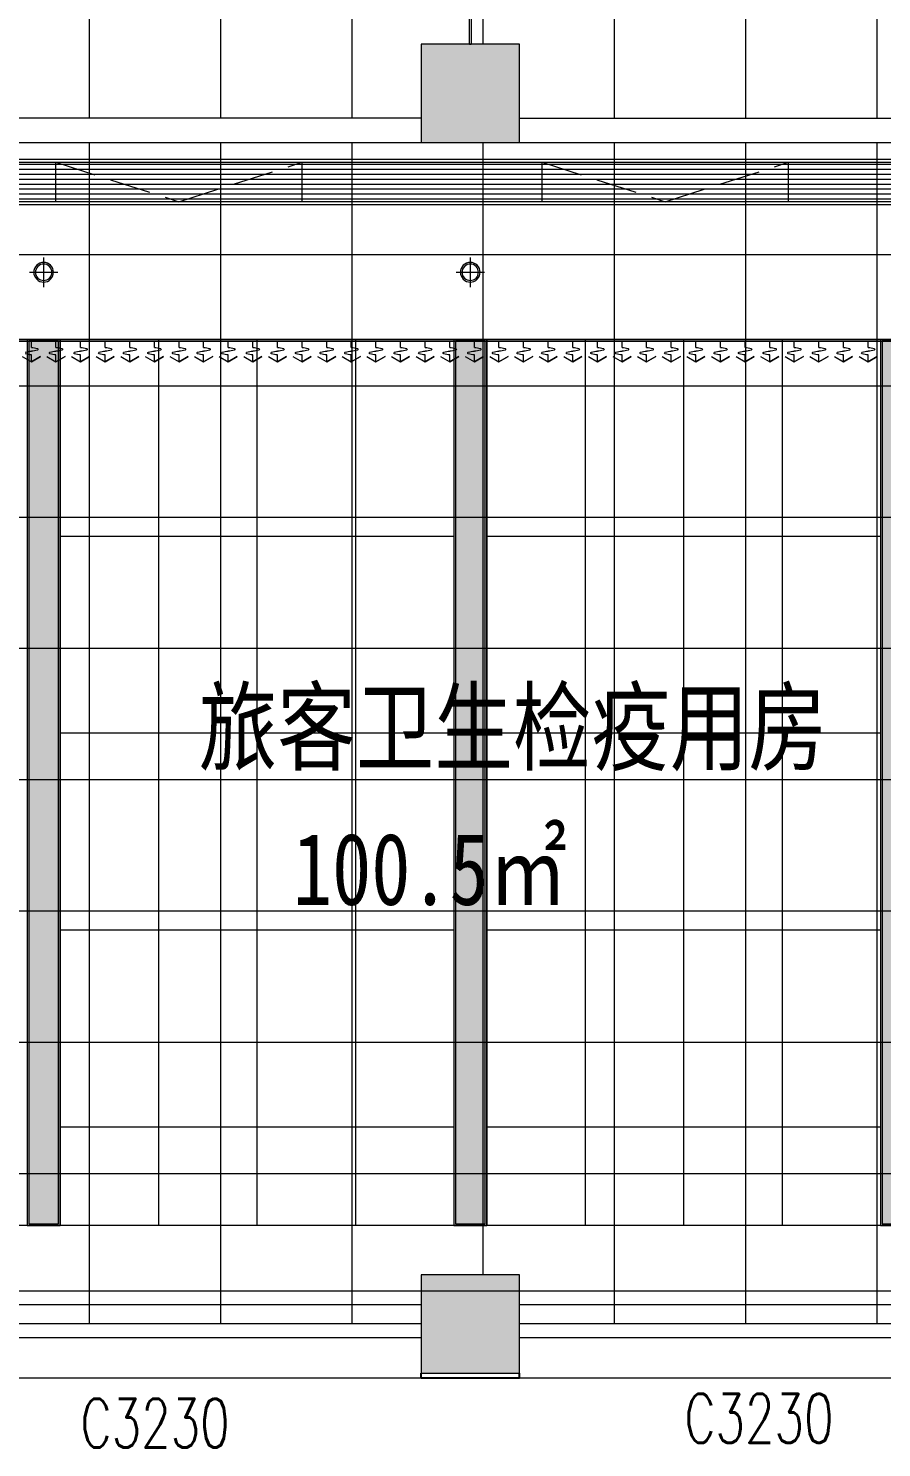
# Model space of a CAD drawing. Header units: millimetres. Extents: x 164760 to 3716174, y -1766400 to 11969.
# Drawn here: x 3531584 to 3536784, y -1647068 to -1638418 of the extents above; entities that cross this region are included whole.
import ezdxf

# ---------------------------------------------------------------- set-up
doc = ezdxf.new("R2010")
doc.units = ezdxf.units.MM
doc.header["$LTSCALE"] = 1000
doc.linetypes.add('DASH', pattern=[0.35, 0.25, -0.1])
doc.linetypes.add('DOTE', pattern=[2.42, 2, -0.2, 0.02, -0.2])
doc.layers.get('0').update_dxf_attribs({"color": 253, "linetype": 'CONTINUOUS'})
for name, color, linetype, lineweight in [('COLUMN', 253, 'CONTINUOUS', 0), ('FC-FLOOR【地材分格】', 253, 'CONTINUOUS', 0), ('FF-Win【窗】', 253, 'CONTINUOUS', 0), ('PUB_HATCH', 253, 'CONTINUOUS', 0), ('RC-FCU【空调设备】', 253, 'CONTINUOUS', 0), ('RC-LIGHT【天花灯具】', 253, 'CONTINUOUS', 0), ('RC-Modelling【天花造型】', 253, 'CONTINUOUS', 0), ('RC-STR【天花细线】', 253, 'CONTINUOUS', 0), ('Wall【墙体】', 253, 'CONTINUOUS', 0)]:
    doc.layers.add(name, color=color, linetype=linetype, lineweight=lineweight)
for name, color, linetype in [('FC-Text Annotation', 253, 'CONTINUOUS'), ('SURFACE', 253, 'CONTINUOUS'), ('WINDOW_TEXT', 253, 'CONTINUOUS')]:
    doc.layers.add(name, color=color, linetype=linetype)
doc.styles.add('_TCH_WINDOW', font='SIMPLEX', dxfattribs={"bigfont": 'GBCBIG'})
doc.styles.add('文字', font='')
doc.styles.get('文字').set_extended_font_data('SimSun')
pattern_1 = [(0, (3778355.65, -1406196.8), (0, 800), []), (90, (3778355.65, -1406196.8), (-800, 5e-14), [])]

# ---------------------------------------------------------------- blocks, each defined once
blk = doc.blocks.new('$WINLIB2D$00000004')
for p, q in [((-0.5, 0.5), (0.5, 0.5)), ((-0.5, 0.5), (-0.5, -0.5)), ((0.5, -0.5), (0.5, 0.5)), ((-0.5, 0.2406), (0.5, 0.2406)), ((-0.5, -0.5), (0.5, -0.5))]:
    blk.add_line(p, q)
blk = doc.blocks.new('海龙_0918165925')
at = {"layer": 'PUB_HATCH'}
for points in [[(3300, -9000), (3900, -9000), (3900, -8400), (3300, -8400)], [(3300, -16500), (3900, -16500), (3900, -15900), (3300, -15900)]]:
    blk.add_hatch(color=256, dxfattribs=at).paths.add_polyline_path(points)
at = {"layer": 'COLUMN'}
for p, q in [((3900, -8400), (3300, -8400)), ((3300, -8400), (3300, -9000)), ((3900, -9000), (3900, -8400)), ((3300, -9000), (3900, -9000)), ((3900, -15900), (3300, -15900)), ((3300, -15900), (3300, -16200)), ((3900, -16200), (3900, -15900)), ((3300, -16500), (3900, -16500))]:
    blk.add_line(p, q, dxfattribs=at)
blk = doc.blocks.new('*U408')
for p, q in [((0, 0), (13050, 0)), ((13050, -12), (0, -12)), ((3825, -49.3), (3825, -12)), ((3975, -49.3), (3975, -12)), ((4125, -49.3), (4125, -12)), ((4275, -49.3), (4275, -12)), ((4425, -49.3), (4425, -12)), ((4575, -49.3), (4575, -12)), ((4725, -49.3), (4725, -12)), ((4875, -49.3), (4875, -12)), ((5025, -49.3), (5025, -12)), ((5175, -49.3), (5175, -12)), ((5325, -49.3), (5325, -12)), ((5475, -49.3), (5475, -12)), ((5625, -49.3), (5625, -12)), ((5775, -49.3), (5775, -12)), ((5925, -49.3), (5925, -12)), ((6075, -49.3), (6075, -12)), ((6225, -49.3), (6225, -12)), ((6375, -49.3), (6375, -12)), ((6525, -49.3), (6525, -12)), ((6675, -49.3), (6675, -12)), ((6825, -49.3), (6825, -12)), ((6975, -49.3), (6975, -12)), ((7125, -49.3), (7125, -12)), ((7275, -49.3), (7275, -12)), ((7425, -49.3), (7425, -12)), ((7575, -49.3), (7575, -12)), ((7725, -49.3), (7725, -12)), ((7875, -49.3), (7875, -12)), ((8025, -49.3), (8025, -12)), ((8175, -49.3), (8175, -12)), ((8325, -49.3), (8325, -12)), ((8475, -49.3), (8475, -12)), ((8625, -49.3), (8625, -12)), ((8775, -49.3), (8775, -12)), ((8925, -49.3), (8925, -12)), ((3769.6, -104.5), (3825, -136.2)), ((3825, -136.2), (3825, -93.2)), ((3880.4, -104.5), (3825, -136.2)), ((3825, -136.2), (3880.4, -104.5)), ((3919.6, -104.5), (3975, -136.2)), ((3975, -136.2), (3975, -93.2)), ((4030.4, -104.5), (3975, -136.2)), ((3975, -136.2), (4030.4, -104.5)), ((4069.6, -104.5), (4125, -136.2)), ((4125, -136.2), (4125, -93.2)), ((4180.4, -104.5), (4125, -136.2)), ((4125, -136.2), (4180.4, -104.5)), ((4219.6, -104.5), (4275, -136.2)), ((4275, -136.2), (4275, -93.2)), ((4330.4, -104.5), (4275, -136.2)), ((4275, -136.2), (4330.4, -104.5)), ((4369.6, -104.5), (4425, -136.2)), ((4425, -136.2), (4425, -93.2)), ((4480.4, -104.5), (4425, -136.2)), ((4425, -136.2), (4480.4, -104.5)), ((4519.6, -104.5), (4575, -136.2)), ((4575, -136.2), (4575, -93.2)), ((4630.4, -104.5), (4575, -136.2)), ((4575, -136.2), (4630.4, -104.5)), ((4669.6, -104.5), (4725, -136.2)), ((4725, -136.2), (4725, -93.2)), ((4780.4, -104.5), (4725, -136.2)), ((4725, -136.2), (4780.4, -104.5)), ((4819.6, -104.5), (4875, -136.2)), ((4875, -136.2), (4875, -93.2)), ((4930.4, -104.5), (4875, -136.2)), ((4875, -136.2), (4930.4, -104.5)), ((4969.6, -104.5), (5025, -136.2)), ((5025, -136.2), (5025, -93.2)), ((5080.4, -104.5), (5025, -136.2)), ((5025, -136.2), (5080.4, -104.5)), ((5119.6, -104.5), (5175, -136.2)), ((5175, -136.2), (5175, -93.2)), ((5230.4, -104.5), (5175, -136.2)), ((5175, -136.2), (5230.4, -104.5)), ((5269.6, -104.5), (5325, -136.2)), ((5325, -136.2), (5325, -93.2)), ((5380.4, -104.5), (5325, -136.2)), ((5325, -136.2), (5380.4, -104.5)), ((5419.6, -104.5), (5475, -136.2)), ((5475, -136.2), (5475, -93.2)), ((5530.4, -104.5), (5475, -136.2)), ((5475, -136.2), (5530.4, -104.5)), ((5569.6, -104.5), (5625, -136.2)), ((5625, -136.2), (5625, -93.2)), ((5680.4, -104.5), (5625, -136.2)), ((5625, -136.2), (5680.4, -104.5)), ((5719.6, -104.5), (5775, -136.2)), ((5775, -136.2), (5775, -93.2)), ((5830.4, -104.5), (5775, -136.2)), ((5775, -136.2), (5830.4, -104.5)), ((5869.6, -104.5), (5925, -136.2)), ((5925, -136.2), (5925, -93.2)), ((5980.4, -104.5), (5925, -136.2)), ((5925, -136.2), (5980.4, -104.5)), ((6019.6, -104.5), (6075, -136.2)), ((6075, -136.2), (6075, -93.2)), ((6130.4, -104.5), (6075, -136.2)), ((6075, -136.2), (6130.4, -104.5)), ((6169.6, -104.5), (6225, -136.2)), ((6225, -136.2), (6225, -93.2)), ((6280.4, -104.5), (6225, -136.2)), ((6225, -136.2), (6280.4, -104.5)), ((6319.6, -104.5), (6375, -136.2)), ((6375, -136.2), (6375, -93.2)), ((6430.4, -104.5), (6375, -136.2)), ((6375, -136.2), (6430.4, -104.5)), ((6469.6, -104.5), (6525, -136.2)), ((6525, -136.2), (6525, -93.2)), ((6580.4, -104.5), (6525, -136.2)), ((6525, -136.2), (6580.4, -104.5)), ((6619.6, -104.5), (6675, -136.2)), ((6675, -136.2), (6675, -93.2)), ((6730.4, -104.5), (6675, -136.2)), ((6675, -136.2), (6730.4, -104.5)), ((6769.6, -104.5), (6825, -136.2)), ((6825, -136.2), (6825, -93.2)), ((6880.4, -104.5), (6825, -136.2)), ((6825, -136.2), (6880.4, -104.5)), ((6919.6, -104.5), (6975, -136.2)), ((6975, -136.2), (6975, -93.2)), ((7030.4, -104.5), (6975, -136.2)), ((6975, -136.2), (7030.4, -104.5)), ((7069.6, -104.5), (7125, -136.2)), ((7125, -136.2), (7125, -93.2)), ((7180.4, -104.5), (7125, -136.2)), ((7125, -136.2), (7180.4, -104.5)), ((7219.6, -104.5), (7275, -136.2)), ((7275, -136.2), (7275, -93.2)), ((7330.4, -104.5), (7275, -136.2)), ((7275, -136.2), (7330.4, -104.5)), ((7369.6, -104.5), (7425, -136.2)), ((7425, -136.2), (7425, -93.2)), ((7480.4, -104.5), (7425, -136.2)), ((7425, -136.2), (7480.4, -104.5)), ((7519.6, -104.5), (7575, -136.2)), ((7575, -136.2), (7575, -93.2)), ((7630.4, -104.5), (7575, -136.2)), ((7575, -136.2), (7630.4, -104.5)), ((7669.6, -104.5), (7725, -136.2)), ((7725, -136.2), (7725, -93.2)), ((7780.4, -104.5), (7725, -136.2)), ((7725, -136.2), (7780.4, -104.5)), ((7819.6, -104.5), (7875, -136.2)), ((7875, -136.2), (7875, -93.2)), ((7930.4, -104.5), (7875, -136.2)), ((7875, -136.2), (7930.4, -104.5)), ((7969.6, -104.5), (8025, -136.2)), ((8025, -136.2), (8025, -93.2)), ((8080.4, -104.5), (8025, -136.2)), ((8025, -136.2), (8080.4, -104.5)), ((8119.6, -104.5), (8175, -136.2)), ((8175, -136.2), (8175, -93.2)), ((8230.4, -104.5), (8175, -136.2)), ((8175, -136.2), (8230.4, -104.5)), ((8269.6, -104.5), (8325, -136.2)), ((8325, -136.2), (8325, -93.2)), ((8380.4, -104.5), (8325, -136.2)), ((8325, -136.2), (8380.4, -104.5)), ((8419.6, -104.5), (8475, -136.2)), ((8475, -136.2), (8475, -93.2)), ((8530.4, -104.5), (8475, -136.2)), ((8475, -136.2), (8530.4, -104.5)), ((8569.6, -104.5), (8625, -136.2)), ((8625, -136.2), (8625, -93.2)), ((8680.4, -104.5), (8625, -136.2)), ((8625, -136.2), (8680.4, -104.5)), ((8719.6, -104.5), (8775, -136.2)), ((8775, -136.2), (8775, -93.2)), ((8830.4, -104.5), (8775, -136.2)), ((8775, -136.2), (8830.4, -104.5)), ((8869.6, -104.5), (8925, -136.2)), ((8925, -136.2), (8925, -93.2)), ((8980.4, -104.5), (8925, -136.2)), ((8925, -136.2), (8980.4, -104.5))]:
    blk.add_line(p, q)
at = {"extrusion": (0, 0, -1)}
for centre, major_axis, start_param, end_param in [((3822.5, -170.8), (-70.4, -70.4), 2.004284, 2.381239), ((3827.5, -148.9), (-70.4, -70.4), 2.33115, 2.708105), ((3827.5, 28.3), (70.4, -70.4), 0.433488, 0.810442), ((3860, -60.3), (3.69, -3.69), 4.278901, 6.716673), ((3940, -82.2), (3.69, -3.69), 1.137309, 3.57508), ((3972.5, -170.8), (-70.4, -70.4), 2.004284, 2.381239), ((3977.5, -148.9), (-70.4, -70.4), 2.33115, 2.708105), ((3977.5, 28.3), (70.4, -70.4), 0.433488, 0.810442), ((4010, -60.3), (3.69, -3.69), 4.278901, 6.716673), ((4090, -82.2), (3.69, -3.69), 1.137309, 3.57508), ((4122.5, -170.8), (-70.4, -70.4), 2.004284, 2.381239), ((4127.5, -148.9), (-70.4, -70.4), 2.33115, 2.708105), ((4127.5, 28.3), (70.4, -70.4), 0.433488, 0.810442), ((4160, -60.3), (3.69, -3.69), 4.278901, 6.716673), ((4240, -82.2), (3.69, -3.69), 1.137309, 3.57508), ((4272.5, -170.8), (-70.4, -70.4), 2.004284, 2.381239), ((4277.5, -148.9), (-70.4, -70.4), 2.33115, 2.708105), ((4277.5, 28.3), (70.4, -70.4), 0.433488, 0.810442), ((4310, -60.3), (3.69, -3.69), 4.278901, 6.716673), ((4390, -82.2), (3.69, -3.69), 1.137309, 3.57508), ((4422.5, -170.8), (-70.4, -70.4), 2.004284, 2.381239), ((4427.5, -148.9), (-70.4, -70.4), 2.33115, 2.708105), ((4427.5, 28.3), (70.4, -70.4), 0.433488, 0.810442), ((4460, -60.3), (3.69, -3.69), 4.278901, 6.716673), ((4540, -82.2), (3.69, -3.69), 1.137309, 3.57508), ((4572.5, -170.8), (-70.4, -70.4), 2.004284, 2.381239), ((4577.5, -148.9), (-70.4, -70.4), 2.33115, 2.708105), ((4577.5, 28.3), (70.4, -70.4), 0.433488, 0.810442), ((4610, -60.3), (3.69, -3.69), 4.278901, 6.716673), ((4690, -82.2), (3.69, -3.69), 1.137309, 3.57508), ((4722.5, -170.8), (-70.4, -70.4), 2.004284, 2.381239), ((4727.5, -148.9), (-70.4, -70.4), 2.33115, 2.708105), ((4727.5, 28.3), (70.4, -70.4), 0.433488, 0.810442), ((4760, -60.3), (3.69, -3.69), 4.278901, 6.716673), ((4840, -82.2), (3.69, -3.69), 1.137309, 3.57508), ((4872.5, -170.8), (-70.4, -70.4), 2.004284, 2.381239), ((4877.5, -148.9), (-70.4, -70.4), 2.33115, 2.708105), ((4877.5, 28.3), (70.4, -70.4), 0.433488, 0.810442), ((4910, -60.3), (3.69, -3.69), 4.278901, 6.716673), ((4990, -82.2), (3.69, -3.69), 1.137309, 3.57508), ((5022.5, -170.8), (-70.4, -70.4), 2.004284, 2.381239), ((5027.5, -148.9), (-70.4, -70.4), 2.33115, 2.708105), ((5027.5, 28.3), (70.4, -70.4), 0.433488, 0.810442), ((5060, -60.3), (3.69, -3.69), 4.278901, 6.716673), ((5140, -82.2), (3.69, -3.69), 1.137309, 3.57508), ((5172.5, -170.8), (-70.4, -70.4), 2.004284, 2.381239), ((5177.5, -148.9), (-70.4, -70.4), 2.33115, 2.708105), ((5177.5, 28.3), (70.4, -70.4), 0.433488, 0.810442), ((5210, -60.3), (3.69, -3.69), 4.278901, 6.716673), ((5290, -82.2), (3.69, -3.69), 1.137309, 3.57508), ((5322.5, -170.8), (-70.4, -70.4), 2.004284, 2.381239), ((5327.5, -148.9), (-70.4, -70.4), 2.33115, 2.708105), ((5327.5, 28.3), (70.4, -70.4), 0.433488, 0.810442), ((5360, -60.3), (3.69, -3.69), 4.278901, 6.716673), ((5440, -82.2), (3.69, -3.69), 1.137309, 3.57508), ((5472.5, -170.8), (-70.4, -70.4), 2.004284, 2.381239), ((5477.5, -148.9), (-70.4, -70.4), 2.33115, 2.708105), ((5477.5, 28.3), (70.4, -70.4), 0.433488, 0.810442), ((5510, -60.3), (3.69, -3.69), 4.278901, 6.716673), ((5590, -82.2), (3.69, -3.69), 1.137309, 3.57508), ((5622.5, -170.8), (-70.4, -70.4), 2.004284, 2.381239), ((5627.5, -148.9), (-70.4, -70.4), 2.33115, 2.708105), ((5627.5, 28.3), (70.4, -70.4), 0.433488, 0.810442), ((5660, -60.3), (3.69, -3.69), 4.278901, 6.716673), ((5740, -82.2), (3.69, -3.69), 1.137309, 3.57508), ((5772.5, -170.8), (-70.4, -70.4), 2.004284, 2.381239), ((5777.5, -148.9), (-70.4, -70.4), 2.33115, 2.708105), ((5777.5, 28.3), (70.4, -70.4), 0.433488, 0.810442), ((5810, -60.3), (3.69, -3.69), 4.278901, 6.716673), ((5890, -82.2), (3.69, -3.69), 1.137309, 3.57508), ((5922.5, -170.8), (-70.4, -70.4), 2.004284, 2.381239), ((5927.5, -148.9), (-70.4, -70.4), 2.33115, 2.708105), ((5927.5, 28.3), (70.4, -70.4), 0.433488, 0.810442), ((5960, -60.3), (3.69, -3.69), 4.278901, 6.716673), ((6040, -82.2), (3.69, -3.69), 1.137309, 3.57508), ((6072.5, -170.8), (-70.4, -70.4), 2.004284, 2.381239), ((6077.5, -148.9), (-70.4, -70.4), 2.33115, 2.708105), ((6077.5, 28.3), (70.4, -70.4), 0.433488, 0.810442), ((6110, -60.3), (3.69, -3.69), 4.278901, 6.716673), ((6190, -82.2), (3.69, -3.69), 1.137309, 3.57508), ((6222.5, -170.8), (-70.4, -70.4), 2.004284, 2.381239), ((6227.5, -148.9), (-70.4, -70.4), 2.33115, 2.708105), ((6227.5, 28.3), (70.4, -70.4), 0.433488, 0.810442), ((6260, -60.3), (3.69, -3.69), 4.278901, 6.716673), ((6340, -82.2), (3.69, -3.69), 1.137309, 3.57508), ((6372.5, -170.8), (-70.4, -70.4), 2.004284, 2.381239), ((6377.5, -148.9), (-70.4, -70.4), 2.33115, 2.708105), ((6377.5, 28.3), (70.4, -70.4), 0.433488, 0.810442), ((6410, -60.3), (3.69, -3.69), 4.278901, 6.716673), ((6490, -82.2), (3.69, -3.69), 1.137309, 3.57508), ((6522.5, -170.8), (-70.4, -70.4), 2.004284, 2.381239), ((6527.5, -148.9), (-70.4, -70.4), 2.33115, 2.708105), ((6527.5, 28.3), (70.4, -70.4), 0.433488, 0.810442), ((6560, -60.3), (3.69, -3.69), 4.278901, 6.716673), ((6640, -82.2), (3.69, -3.69), 1.137309, 3.57508), ((6672.5, -170.8), (-70.4, -70.4), 2.004284, 2.381239), ((6677.5, -148.9), (-70.4, -70.4), 2.33115, 2.708105), ((6677.5, 28.3), (70.4, -70.4), 0.433488, 0.810442), ((6710, -60.3), (3.69, -3.69), 4.278901, 6.716673), ((6790, -82.2), (3.69, -3.69), 1.137309, 3.57508), ((6822.5, -170.8), (-70.4, -70.4), 2.004284, 2.381239), ((6827.5, -148.9), (-70.4, -70.4), 2.33115, 2.708105), ((6827.5, 28.3), (70.4, -70.4), 0.433488, 0.810442), ((6860, -60.3), (3.69, -3.69), 4.278901, 6.716673), ((6940, -82.2), (3.69, -3.69), 1.137309, 3.57508), ((6972.5, -170.8), (-70.4, -70.4), 2.004284, 2.381239), ((6977.5, -148.9), (-70.4, -70.4), 2.33115, 2.708105), ((6977.5, 28.3), (70.4, -70.4), 0.433488, 0.810442), ((7010, -60.3), (3.69, -3.69), 4.278901, 6.716673), ((7090, -82.2), (3.69, -3.69), 1.137309, 3.57508), ((7122.5, -170.8), (-70.4, -70.4), 2.004284, 2.381239), ((7127.5, -148.9), (-70.4, -70.4), 2.33115, 2.708105), ((7127.5, 28.3), (70.4, -70.4), 0.433488, 0.810442), ((7160, -60.3), (3.69, -3.69), 4.278901, 6.716673), ((7240, -82.2), (3.69, -3.69), 1.137309, 3.57508), ((7272.5, -170.8), (-70.4, -70.4), 2.004284, 2.381239), ((7277.5, -148.9), (-70.4, -70.4), 2.33115, 2.708105), ((7277.5, 28.3), (70.4, -70.4), 0.433488, 0.810442), ((7310, -60.3), (3.69, -3.69), 4.278901, 6.716673), ((7390, -82.2), (3.69, -3.69), 1.137309, 3.57508), ((7422.5, -170.8), (-70.4, -70.4), 2.004284, 2.381239), ((7427.5, -148.9), (-70.4, -70.4), 2.33115, 2.708105), ((7427.5, 28.3), (70.4, -70.4), 0.433488, 0.810442), ((7460, -60.3), (3.69, -3.69), 4.278901, 6.716673), ((7540, -82.2), (3.69, -3.69), 1.137309, 3.57508), ((7572.5, -170.8), (-70.4, -70.4), 2.004284, 2.381239), ((7577.5, -148.9), (-70.4, -70.4), 2.33115, 2.708105), ((7577.5, 28.3), (70.4, -70.4), 0.433488, 0.810442), ((7610, -60.3), (3.69, -3.69), 4.278901, 6.716673), ((7690, -82.2), (3.69, -3.69), 1.137309, 3.57508), ((7722.5, -170.8), (-70.4, -70.4), 2.004284, 2.381239), ((7727.5, -148.9), (-70.4, -70.4), 2.33115, 2.708105), ((7727.5, 28.3), (70.4, -70.4), 0.433488, 0.810442), ((7760, -60.3), (3.69, -3.69), 4.278901, 6.716673), ((7840, -82.2), (3.69, -3.69), 1.137309, 3.57508), ((7872.5, -170.8), (-70.4, -70.4), 2.004284, 2.381239), ((7877.5, -148.9), (-70.4, -70.4), 2.33115, 2.708105), ((7877.5, 28.3), (70.4, -70.4), 0.433488, 0.810442), ((7910, -60.3), (3.69, -3.69), 4.278901, 6.716673), ((7990, -82.2), (3.69, -3.69), 1.137309, 3.57508), ((8022.5, -170.8), (-70.4, -70.4), 2.004284, 2.381239), ((8027.5, -148.9), (-70.4, -70.4), 2.33115, 2.708105), ((8027.5, 28.3), (70.4, -70.4), 0.433488, 0.810442), ((8060, -60.3), (3.69, -3.69), 4.278901, 6.716673), ((8140, -82.2), (3.69, -3.69), 1.137309, 3.57508), ((8172.5, -170.8), (-70.4, -70.4), 2.004284, 2.381239), ((8177.5, -148.9), (-70.4, -70.4), 2.33115, 2.708105), ((8177.5, 28.3), (70.4, -70.4), 0.433488, 0.810442), ((8210, -60.3), (3.69, -3.69), 4.278901, 6.716673), ((8290, -82.2), (3.69, -3.69), 1.137309, 3.57508), ((8322.5, -170.8), (-70.4, -70.4), 2.004284, 2.381239), ((8327.5, -148.9), (-70.4, -70.4), 2.33115, 2.708105), ((8327.5, 28.3), (70.4, -70.4), 0.433488, 0.810442), ((8360, -60.3), (3.69, -3.69), 4.278901, 6.716673), ((8440, -82.2), (3.69, -3.69), 1.137309, 3.57508), ((8472.5, -170.8), (-70.4, -70.4), 2.004284, 2.381239), ((8477.5, -148.9), (-70.4, -70.4), 2.33115, 2.708105), ((8477.5, 28.3), (70.4, -70.4), 0.433488, 0.810442), ((8510, -60.3), (3.69, -3.69), 4.278901, 6.716673), ((8590, -82.2), (3.69, -3.69), 1.137309, 3.57508), ((8622.5, -170.8), (-70.4, -70.4), 2.004284, 2.381239), ((8627.5, -148.9), (-70.4, -70.4), 2.33115, 2.708105), ((8627.5, 28.3), (70.4, -70.4), 0.433488, 0.810442), ((8660, -60.3), (3.69, -3.69), 4.278901, 6.716673), ((8740, -82.2), (3.69, -3.69), 1.137309, 3.57508), ((8772.5, -170.8), (-70.4, -70.4), 2.004284, 2.381239), ((8777.5, -148.9), (-70.4, -70.4), 2.33115, 2.708105), ((8777.5, 28.3), (70.4, -70.4), 0.433488, 0.810442), ((8810, -60.3), (3.69, -3.69), 4.278901, 6.716673), ((8890, -82.2), (3.69, -3.69), 1.137309, 3.57508), ((8922.5, -170.8), (-70.4, -70.4), 2.004284, 2.381239), ((8927.5, -148.9), (-70.4, -70.4), 2.33115, 2.708105), ((8927.5, 28.3), (70.4, -70.4), 0.433488, 0.810442), ((8960, -60.3), (3.69, -3.69), 4.278901, 6.716673), ((3822.5, 6.4), (70.4, -70.4), 0.760354, 1.137309), ((3972.5, 6.4), (70.4, -70.4), 0.760354, 1.137309), ((4122.5, 6.4), (70.4, -70.4), 0.760354, 1.137309), ((4272.5, 6.4), (70.4, -70.4), 0.760354, 1.137309), ((4422.5, 6.4), (70.4, -70.4), 0.760354, 1.137309), ((4572.5, 6.4), (70.4, -70.4), 0.760354, 1.137309), ((4722.5, 6.4), (70.4, -70.4), 0.760354, 1.137309), ((4872.5, 6.4), (70.4, -70.4), 0.760354, 1.137309), ((5022.5, 6.4), (70.4, -70.4), 0.760354, 1.137309), ((5172.5, 6.4), (70.4, -70.4), 0.760354, 1.137309), ((5322.5, 6.4), (70.4, -70.4), 0.760354, 1.137309), ((5472.5, 6.4), (70.4, -70.4), 0.760354, 1.137309), ((5622.5, 6.4), (70.4, -70.4), 0.760354, 1.137309), ((5772.5, 6.4), (70.4, -70.4), 0.760354, 1.137309), ((5922.5, 6.4), (70.4, -70.4), 0.760354, 1.137309), ((6072.5, 6.4), (70.4, -70.4), 0.760354, 1.137309), ((6222.5, 6.4), (70.4, -70.4), 0.760354, 1.137309), ((6372.5, 6.4), (70.4, -70.4), 0.760354, 1.137309), ((6522.5, 6.4), (70.4, -70.4), 0.760354, 1.137309), ((6672.5, 6.4), (70.4, -70.4), 0.760354, 1.137309), ((6822.5, 6.4), (70.4, -70.4), 0.760354, 1.137309), ((6972.5, 6.4), (70.4, -70.4), 0.760354, 1.137309), ((7122.5, 6.4), (70.4, -70.4), 0.760354, 1.137309), ((7272.5, 6.4), (70.4, -70.4), 0.760354, 1.137309), ((7422.5, 6.4), (70.4, -70.4), 0.760354, 1.137309), ((7572.5, 6.4), (70.4, -70.4), 0.760354, 1.137309), ((7722.5, 6.4), (70.4, -70.4), 0.760354, 1.137309), ((7872.5, 6.4), (70.4, -70.4), 0.760354, 1.137309), ((8022.5, 6.4), (70.4, -70.4), 0.760354, 1.137309), ((8172.5, 6.4), (70.4, -70.4), 0.760354, 1.137309), ((8322.5, 6.4), (70.4, -70.4), 0.760354, 1.137309), ((8472.5, 6.4), (70.4, -70.4), 0.760354, 1.137309), ((8622.5, 6.4), (70.4, -70.4), 0.760354, 1.137309), ((8772.5, 6.4), (70.4, -70.4), 0.760354, 1.137309), ((8922.5, 6.4), (70.4, -70.4), 0.760354, 1.137309)]:
    blk.add_ellipse(centre, major_axis=major_axis, ratio=1, start_param=start_param, end_param=end_param, dxfattribs=at)
blk = doc.blocks.new('圆形筒灯')
at = {"color": 251, "linetype": 'DOTE', "ltscale": 43.504693}
blk.add_line((0, 90.6), (0, -90.6), dxfattribs=at)
at = {"color": 251, "linetype": 'DOTE', "ltscale": 41.297046}
blk.add_line((86, 0), (-86, 0), dxfattribs=at)
blk.add_ellipse((0, 0), major_axis=(-42.4, 42.4), ratio=1, start_param=2.355868237233172, end_param=8.639053544412757)
at = {"color": 251}
blk.add_ellipse((0, 0), major_axis=(35.4, 35.4), ratio=1, start_param=5.49871431692557, end_param=11.78189962410516, dxfattribs=at)
blk = doc.blocks.new('ZL_0609195278')
at = {"layer": 'RC-LIGHT【天花灯具】'}
h = blk.add_hatch(dxfattribs=at)
h.set_pattern_fill('DOTS', color=8, scale=10, angle=180)
h.set_pattern_definition([(180, (-2430707.972, 1481556.821), (-7.9375, -15.875), [0, -15.875])])
h.paths.add_polyline_path([(90, -10), (-90, -10), (-90, -5390), (90, -5390)])
blk.add_lwpolyline([(100, 0), (-100, 0), (-100, -5400), (100, -5400)], close=True, dxfattribs=at)
at = {"layer": 'RC-LIGHT【天花灯具】', "color": 8}
blk.add_lwpolyline([(90, -10), (-90, -10), (-90, -5390), (90, -5390)], close=True, dxfattribs=at)

msp = doc.modelspace()

# ---------------------------------------------------------------- hatches: boundary and pattern name
at = {"layer": 'FC-FLOOR【地材分格】'}
h = msp.add_hatch(dxfattribs=at)
h.set_pattern_fill('_USER', color=256, scale=800, double=1, pattern_type=0)
h.set_pattern_definition(pattern_1)
h.paths.add_polyline_path([(3577178.4, -1636714.2), (3575935.2, -1636714.2), (3573976.9, -1636714.2), (3573376.9, -1636714.2), (3572826.9, -1636714.2), (3571326.9, -1636713.4), (3571326.9, -1636714.2), (3570576.9, -1636714.2), (3569976.9, -1636714.2), (3569576.9, -1636714.2), (3568476.9, -1636714.2), (3565041.8, -1636714.2), (3563941.8, -1636714.2), (3561222.8, -1636714.2), (3560122.8, -1636714.2), (3559398.8, -1636714.2), (3559398.8, -1630414.2), (3559376.9, -1630414.2), (3556176.9, -1630414.2), (3556176.9, -1630714.2), (3556176.9, -1633165.3), (3556176.9, -1633914.2), (3556176.9, -1635014.2), (3556176.9, -1635764.2), (3556176.9, -1636714.2), (3556026.9, -1636714.2), (3556026.9, -1636564.2), (3556026.9, -1636714.2), (3555226.9, -1636714.2), (3555226.9, -1636564.2), (3555226.9, -1636714.2), (3555151.9, -1636714.2), (3554926.9, -1636714.2), (3554926.9, -1636564.2), (3555076.9, -1636564.2), (3555076.9, -1636714.2), (3553476.9, -1636714.2), (3553476.9, -1636715.3), (3551751.9, -1636715.3), (3551751.9, -1636715.3), (3550851.9, -1636715.3), (3548752, -1636715.3), (3548752, -1636865.5), (3548602, -1636865.5), (3548602, -1636715.3), (3548601.9, -1630714.2), (3548376.9, -1630714.2), (3548376.9, -1630414.2), (3545176.9, -1630414.2), (3544976.9, -1630414.2), (3541776.9, -1630414.2), (3541776.9, -1630714.2), (3541176.9, -1630714.2), (3541176.9, -1630414.2), (3537976.9, -1630414.2), (3537776.9, -1630414.2), (3534576.9, -1630414.2), (3534576.9, -1630714.2), (3534126.9, -1630714.2), (3534126.9, -1632064.1), (3534136.9, -1632064.1), (3534136.9, -1632814.2), (3536676.9, -1632814.2), (3536676.9, -1633164.2), (3536676.9, -1635764.2), (3536676.9, -1636714.2), (3536426.9, -1636714.2), (3534126.9, -1636714.2), (3533976.9, -1636714.2), (3533976.9, -1635764.2), (3533976.9, -1635014.2), (3533976.9, -1633914.2), (3533976.9, -1633164.2), (3533976.9, -1632889.2), (3533976.9, -1630714.2), (3533976.9, -1630414.2), (3530751.9, -1630414.2), (3530751.9, -1636714.2), (3530359.9, -1636714.2), (3529259.9, -1636714.2), (3521433.8, -1636714.2), (3520335.5, -1636714.2), (3520176.9, -1636714.2), (3519576.9, -1636714.2), (3518826.9, -1636714.2), (3518826.9, -1636713), (3517326.9, -1636713), (3517326.9, -1636714.2), (3516776.9, -1636714.2), (3516176.9, -1636714.2), (3516076.9, -1636714.2), (3514976.9, -1636714.2), (3513576.9, -1636714.2), (3513576.9, -1636714.2), (3512526.9, -1636714.2), (3512526.9, -1636714.2), (3509827.2, -1636714.2), (3508327.2, -1636714.2), (3507802.2, -1636714.2), (3507626.9, -1636714.2), (3505326.9, -1636714.2), (3505176.9, -1636714.2), (3505176.9, -1635764.2), (3505176.9, -1635014.2), (3505176.9, -1633914.2), (3505176.9, -1633164.2), (3505176.9, -1632889.2), (3505176.9, -1630714.2), (3505176.9, -1630414.2), (3501951.9, -1630414.2), (3501951.9, -1636714.2), (3501649.1, -1636714.2), (3500552.4, -1636714.2), (3492635.5, -1636714.2), (3491535.5, -1636714.2), (3491376.9, -1636714.2), (3490776.9, -1636714.2), (3490026.9, -1636714.2), (3488526.9, -1636714.2), (3487976.9, -1636714.2), (3487376.9, -1636714.2), (3487326.9, -1636714.2), (3486326.9, -1636714.2), (3485176.9, -1636714.2), (3484176.9, -1636714.2), (3484176.9, -1636744.2), (3484176.9, -1638484.2), (3484176.9, -1639114.2), (3483776.9, -1639114.2), (3483776.9, -1639665.4), (3484440.4, -1639665.4), (3485940.4, -1639665.4), (3486140.4, -1639665.4), (3486140.4, -1638964.2), (3490776.9, -1638964.2), (3490776.9, -1638514.2), (3491376.9, -1638514.2), (3491376.9, -1638964.2), (3496151.9, -1638964.2), (3496151.9, -1639665.4), (3496351.9, -1639665.4), (3497851.9, -1639665.4), (3498201.9, -1639665.4), (3498201.9, -1639114.2), (3497976.9, -1639114.2), (3497976.9, -1638514.2), (3498576.9, -1638514.2), (3498576.9, -1638964.2), (3499525.2, -1638964.2), (3501025.2, -1638964.2), (3505176.9, -1638964.2), (3505176.9, -1638514.2), (3505776.9, -1638514.2), (3505776.9, -1638964.2), (3509765.2, -1638964.2), (3511265.2, -1638964.2), (3512376.9, -1638964.2), (3512376.9, -1638514.2), (3512976.9, -1638514.2), (3512976.9, -1638964.2), (3514106.7, -1638964.2), (3515606.7, -1638964.2), (3519576.9, -1638964.2), (3519576.9, -1638514.2), (3520176.9, -1638514.2), (3520176.9, -1638964.2), (3524402.6, -1638964.2), (3525902.6, -1638964.2), (3526776.9, -1638964.2), (3526776.9, -1638514.2), (3527376.9, -1638514.2), (3527376.9, -1638964.2), (3528210, -1638964.2), (3529710, -1638964.2), (3533976.9, -1638964.2), (3533976.9, -1638514.2), (3534576.9, -1638514.2), (3534576.9, -1638964.2), (3537876.9, -1638964.2), (3538648.3, -1638964.2), (3540148.3, -1638964.2), (3541176.9, -1638964.2), (3541176.9, -1638514.2), (3541776.9, -1638514.2), (3541776.9, -1638964.2), (3544326.9, -1638964.2), (3545826.9, -1638964.2), (3548376.9, -1638964.2), (3548376.9, -1638514.2), (3548602, -1638514.2), (3548602, -1638365.5), (3548752, -1638365.5), (3548752, -1638514.2), (3548976.9, -1638514.2), (3548976.9, -1638964.2), (3549079.2, -1638964.2), (3549079.2, -1638964.2), (3549981.8, -1638964.2), (3554572, -1638964.2), (3554572, -1638964.2), (3555474.6, -1638964.2), (3555576.9, -1638964.2), (3555576.9, -1638514.2), (3556176.9, -1638514.2), (3556176.9, -1638964.2), (3556275, -1638964.2), (3556275, -1638964.2), (3557175, -1638964.2), (3561151.4, -1638964.2), (3562251.4, -1638964.2), (3562776.9, -1638964.2), (3562776.9, -1638514.2), (3563376.9, -1638514.2), (3563376.9, -1638964.2), (3563902.5, -1638964.2), (3565002.5, -1638964.2), (3568351.4, -1638964.2), (3569451.4, -1638964.2), (3569976.9, -1638964.2), (3569976.9, -1638514.2), (3570576.9, -1638514.2), (3570576.9, -1638964.2), (3575551.4, -1638964.2), (3576651.4, -1638964.2), (3577176.9, -1638964.2), (3577176.9, -1638484.2), (3577178.4, -1638484.2)])
h = msp.add_hatch(dxfattribs=at)
h.set_pattern_fill('_USER', color=256, scale=800, double=1, pattern_type=0)
h.set_pattern_definition(pattern_1)
h.paths.add_polyline_path([(3541401.9, -1639114.2), (3540148.3, -1639114.2), (3538648.3, -1639114.2), (3534576.9, -1639114.2), (3533976.9, -1639114.2), (3529710, -1639114.2), (3528210, -1639114.2), (3527376.9, -1639114.2), (3527151.9, -1639114.2), (3527151.9, -1646014.2), (3527376.9, -1646014.2), (3527376.9, -1646314.2), (3530576.9, -1646314.2), (3530776.9, -1646314.2), (3533976.9, -1646314.2), (3533976.9, -1646014.2), (3534576.9, -1646014.2), (3534576.9, -1646314.2), (3537776.9, -1646314.2), (3537976.9, -1646314.2), (3541176.9, -1646314.2), (3541176.9, -1646014.2), (3541401.9, -1646014.2)])
at = {"layer": 'RC-FCU【空调设备】'}
h = msp.add_hatch(dxfattribs=at)
h.set_pattern_fill('_USER', color=8, scale=30, angle=360, pattern_type=0)
h.set_pattern_definition([(360, (-2398275.03, -2837176.523), (7e-15, 30), [])])
h.paths.add_polyline_path([(3540756.9, -1639474.2), (3540756.9, -1639234.2), (3527796.9, -1639234.2), (3527796.9, -1639474.2)])

# ---------------------------------------------------------------- linework, layer by layer
msp.add_lwpolyline([(3527776.9, -1639494.2), (3527776.9, -1639214.2), (3540776.9, -1639214.2), (3540776.9, -1639494.2)], close=True, dxfattribs=at)
at = {"layer": 'RC-FCU【空调设备】', "color": 8}
msp.add_lwpolyline([(3527796.9, -1639474.2), (3527796.9, -1639234.2), (3540756.9, -1639234.2), (3540756.9, -1639474.2)], close=True, dxfattribs=at)
at = {"layer": 'RC-FCU【空调设备】', "color": 8, "linetype": 'DASH'}
for points in [[(3531750.5, -1639474.2), (3531750.5, -1639234.2), (3533250.5, -1639234.2), (3533250.5, -1639474.2)], [(3534715.3, -1639474.2), (3534715.3, -1639234.2), (3536215.3, -1639234.2), (3536215.3, -1639474.2)]]:
    msp.add_lwpolyline(points, close=True, dxfattribs=at)
for points in [[(3531750.5, -1639234.2), (3532500.5, -1639474.2), (3533250.5, -1639234.2)], [(3534715.3, -1639234.2), (3535465.3, -1639474.2), (3536215.3, -1639234.2)]]:
    msp.add_lwpolyline(points, dxfattribs=at)
at = {"layer": 'RC-Modelling【天花造型】'}
for p, q in [((3538176.9, -1640314.2), (3527814.4, -1640314.2)), ((3548376.9, -1646114.2), (3484176.9, -1646114.2))]:
    msp.add_line(p, q, dxfattribs=at)
msp.add_lwpolyline([(3540776.9, -1645714.2), (3527776.9, -1645714.2), (3527776.9, -1640314.2), (3540776.9, -1640314.2)], close=True, dxfattribs=at)
at = {"layer": 'RC-STR【天花细线】'}
for p, q in [((3531776.9, -1640314.2), (3531776.9, -1645714.2)), ((3532376.9, -1640314.2), (3532376.9, -1645714.2)), ((3532976.9, -1640314.2), (3532976.9, -1645714.2)), ((3533576.9, -1640314.2), (3533576.9, -1645714.2)), ((3534176.9, -1640314.2), (3534176.9, -1645714.2)), ((3534376.9, -1640314.2), (3534376.9, -1645714.2)), ((3534976.9, -1640314.2), (3534976.9, -1645714.2)), ((3535576.9, -1640314.2), (3535576.9, -1645714.2)), ((3536176.9, -1640314.2), (3536176.9, -1645714.2)), ((3536776.9, -1640314.2), (3536776.9, -1645714.2)), ((3534176.9, -1641514.2), (3531776.9, -1641514.2)), ((3536776.9, -1641514.2), (3534376.9, -1641514.2)), ((3534176.9, -1642714.2), (3531776.9, -1642714.2)), ((3536776.9, -1642714.2), (3534376.9, -1642714.2)), ((3534176.9, -1643914.2), (3531776.9, -1643914.2)), ((3536776.9, -1643914.2), (3534376.9, -1643914.2)), ((3534176.9, -1645114.2), (3531776.9, -1645114.2)), ((3536776.9, -1645114.2), (3534376.9, -1645114.2))]:
    msp.add_line(p, q, dxfattribs=at)
msp.add_lwpolyline([(3534271.9, -1636715.3), (3534281.9, -1636715.3), (3534281.9, -1638515.3), (3534271.9, -1638515.3)], close=True, dxfattribs=at)
at = {"layer": 'SURFACE'}
for p, q in [((3533976.9, -1646644.2), (3533976.9, -1646614.2)), ((3534276.9, -1646644.2), (3533976.9, -1646644.2)), ((3534576.9, -1646644.2), (3534276.9, -1646644.2)), ((3534576.9, -1646644.2), (3534576.9, -1646614.2))]:
    msp.add_line(p, q, dxfattribs=at)
at = {"layer": 'Wall【墙体】', "color": 9}
for p, q in [((3533976.9, -1638964.2), (3529710, -1638964.2)), ((3534576.9, -1638964.2), (3537876.9, -1638964.2)), ((3529710, -1639114.2), (3533976.9, -1639114.2)), ((3534576.9, -1639114.2), (3538648.3, -1639114.2))]:
    msp.add_line(p, q, dxfattribs=at)

# ---------------------------------------------------------------- block references
at = {"layer": 'COLUMN'}
msp.add_blockref('海龙_0918165925', (3530676.9, -1630114.2), dxfattribs=at)
at = {"layer": 'FF-Win【窗】'}
ref = msp.add_blockref('$WINLIB2D$00000004', (3532376.9, -1646479.2), dxfattribs=dict(at, xscale=3200, yscale=-330, zscale=3200, rotation=180))
ref.add_attrib('A', 'C3230', (3531901.9, -1647067.9), dxfattribs={"layer": 'WINDOW_TEXT', "height": 297.5, "style": '_TCH_WINDOW', "width": 0.705882})
ref = msp.add_blockref('$WINLIB2D$00000004', (3536176.9, -1646479.2), dxfattribs=dict(at, xscale=3200, yscale=-330, zscale=3200, rotation=180))
ref.add_attrib('A', 'C3230', (3535582.4, -1647037.9), dxfattribs={"layer": 'WINDOW_TEXT', "height": 297.5, "style": '_TCH_WINDOW', "width": 0.705882})
at = {"layer": 'RC-FCU【空调设备】', "ltscale": 10}
msp.add_blockref('*U408', (3527776.9, -1640314.2), dxfattribs=at)
at = {"layer": 'RC-LIGHT【天花灯具】', "xscale": -1}
for p in [(3531676.9, -1639904.2), (3534276.9, -1639904.2)]:
    msp.add_blockref('圆形筒灯', p, dxfattribs=at)
at = {"layer": 'RC-LIGHT【天花灯具】'}
for p in [(3531676.9, -1640314.2), (3534276.9, -1640314.2), (3536876.9, -1640314.2)]:
    msp.add_blockref('ZL_0609195278', p, dxfattribs=at)

# ---------------------------------------------------------------- texts
at = {"layer": 'FC-Text Annotation', "style": '文字', "width": 0.8}
for s, p in [('旅客卫生检疫用房', (3532622.2, -1642895.6)), ('100.5㎡', (3533196.2, -1643760.2))]:
    msp.add_text(s, height=438.58, dxfattribs=at).set_placement(p)

doc.saveas('drawing.dxf')
